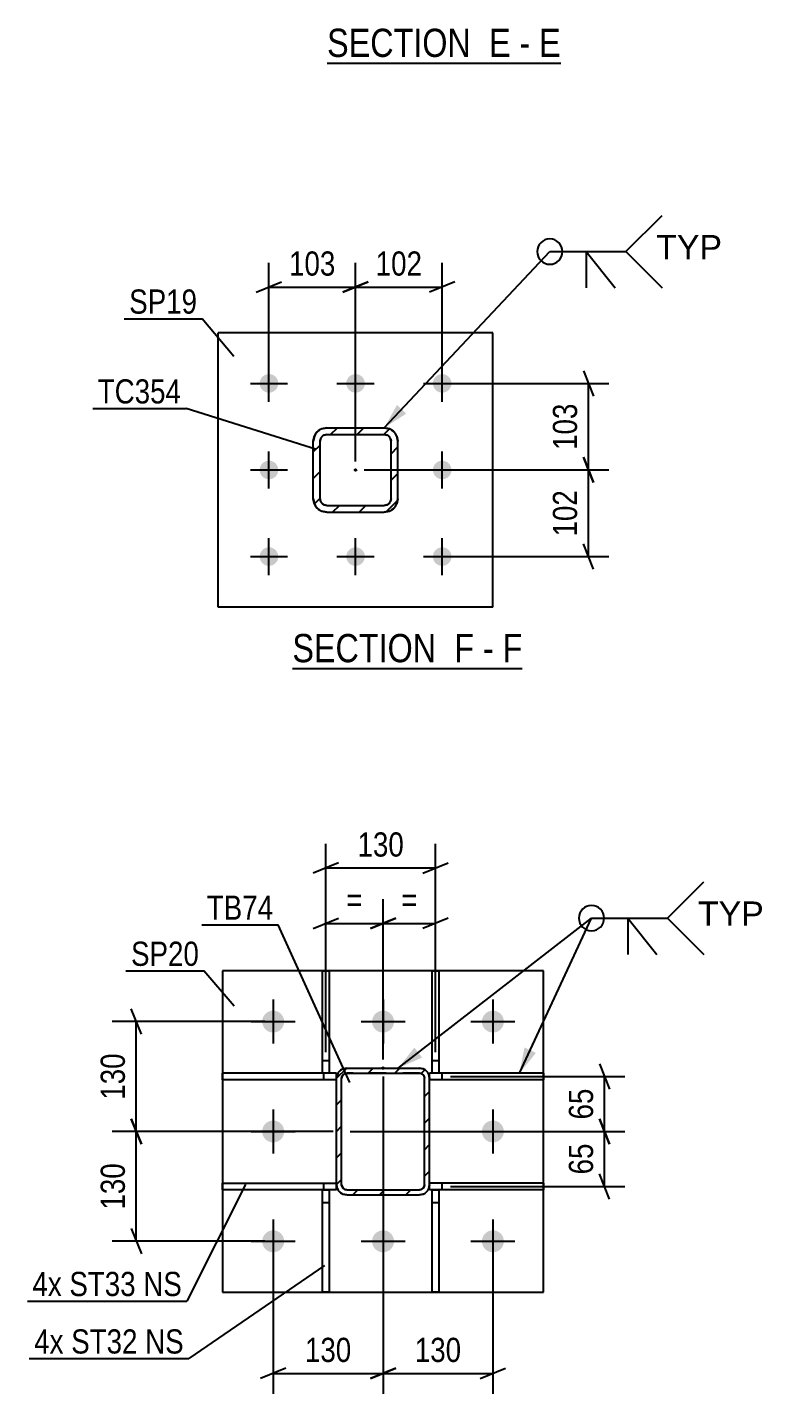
# Model space of a CAD drawing. Header units: millimetres. Extents: x -857 to 332, y -866 to -25.
# Drawn here: x -26.4 to 60.7, y -383.4 to -221.7 of the extents above; entities that cross this region are included whole.
import ezdxf

# ---------------------------------------------------------------- set-up
doc = ezdxf.new("R2010")
doc.units = ezdxf.units.MM
doc.linetypes.add('DXK_LINE_DOT2', pattern=[3.9198, 1.9599, -1.9599])
doc.linetypes.add('DXK_LINE_DOT3', pattern=[5.9187, 2.979, -0.9799, 0.9799, -0.9799])
doc.styles.add('Arial', font='ARIAL.TTF', dxfattribs={"height": 0.2})
doc.styles.add('Arial Narrow', font='ARIALN.TTF', dxfattribs={"height": 0.2})

# ---------------------------------------------------------------- blocks, each defined once
blk = doc.blocks.new('Unknown-570386455-16 - 6014')
at = {"color": 6, "linetype": 'Continuous'}
blk.add_line((9.03, -225.97), (36.67, -225.97), dxfattribs=at)
at = {"color": 0, "linetype": 'Continuous'}
for points in [[(27.14, -225.22), (27.14, -221.72), (9.03, -221.72), (9.03, -225.22)], [(30.74, -225.22), (30.74, -221.72), (28.19, -221.72), (28.19, -225.22)], [(33.07, -225.22), (33.07, -221.72), (31.79, -221.72), (31.79, -225.22)], [(36.67, -225.22), (36.67, -221.72), (34.12, -221.72), (34.12, -225.22)]]:
    blk.add_wipeout(points, dxfattribs=at)
at = {"color": 7, "linetype": 'Continuous', "style": 'Arial Narrow'}
for s, p in [('SECTION ', (9.03, -225.22)), ('E', (28.19, -225.22)), ('E', (34.12, -225.22)), ('-', (31.79, -225.22))]:
    blk.add_text(s, height=3.34, dxfattribs=at).set_placement(p)
blk = doc.blocks.new('Unknown-570386455-17 - 5574')
at = {"color": 6, "linetype": 'Continuous'}
blk.add_line((4.92, -297.6), (32.13, -297.6), dxfattribs=at)
at = {"color": 0, "linetype": 'Continuous'}
for points in [[(23.02, -296.85), (23.02, -293.35), (4.92, -293.35), (4.92, -296.85)], [(26.41, -296.85), (26.41, -293.35), (24.07, -293.35), (24.07, -296.85)], [(28.74, -296.85), (28.74, -293.35), (27.46, -293.35), (27.46, -296.85)], [(32.13, -296.85), (32.13, -293.35), (29.79, -293.35), (29.79, -296.85)]]:
    blk.add_wipeout(points, dxfattribs=at)
at = {"color": 7, "linetype": 'Continuous', "style": 'Arial Narrow'}
for s, p in [('SECTION ', (4.92, -296.85)), ('F', (24.07, -296.85)), ('F', (29.79, -296.85)), ('-', (27.46, -296.85))]:
    blk.add_text(s, height=3.34, dxfattribs=at).set_placement(p)
blk = doc.blocks.new('Part-570386455-5131 - 4990')
at = {"color": 2, "linetype": 'Continuous'}
for p, q in [((34.65, -358.48), (21.15, -358.48)), ((21.15, -359.28), (21.15, -358.68)), ((34.65, -358.48), (34.65, -359.28)), ((34.65, -359.28), (21.15, -359.28))]:
    blk.add_line(p, q, dxfattribs=at)
at = {"color": 7, "linetype": 'DXK_LINE_DOT2'}
for p, q in [((21.15, -358.68), (21.15, -358.48)), ((22.65, -359.28), (22.65, -358.48))]:
    blk.add_line(p, q, dxfattribs=at)
blk = doc.blocks.new('Part-570386455-5136 - 4990')
at = {"color": 2, "linetype": 'Continuous'}
for p, q in [((21.47, -345.48), (21.15, -345.48)), ((21.15, -346.08), (21.15, -345.48)), ((34.65, -345.48), (22.27, -345.48)), ((34.65, -345.48), (34.65, -346.28)), ((34.65, -346.28), (21.15, -346.28))]:
    blk.add_line(p, q, dxfattribs=at)
at = {"color": 7, "linetype": 'DXK_LINE_DOT2'}
for p, q in [((22.27, -345.48), (21.47, -345.48)), ((22.65, -346.28), (22.65, -345.48)), ((21.15, -346.28), (21.15, -346.08))]:
    blk.add_line(p, q, dxfattribs=at)
blk = doc.blocks.new('Part-570386455-5173 - 4990')
at = {"linetype": 'Continuous'}
h = blk.add_hatch(dxfattribs=at)
h.set_pattern_fill('', scale=0.7, style=0, pattern_type=0)
h.set_pattern_definition([(45, (10.1516, -346.0817), (-1.57154, 1.57154), [])])
h.paths.add_polyline_path([(10.24, -345.62), (10.15, -346.08), (10.15, -358.68), (10.24, -359.14), (10.5, -359.53), (10.89, -359.79), (11.35, -359.88), (19.95, -359.88), (20.41, -359.79), (20.8, -359.53), (21.06, -359.14), (21.15, -358.68), (21.15, -346.08), (21.06, -345.62), (20.8, -345.23), (20.41, -344.97), (19.95, -344.88), (11.35, -344.88), (10.89, -344.97), (10.5, -345.23)])
h.paths.add_polyline_path([(11.12, -345.53), (11.35, -345.48), (19.95, -345.48), (20.18, -345.53), (20.38, -345.66), (20.51, -345.85), (20.55, -346.08), (20.55, -358.68), (20.51, -358.91), (20.38, -359.11), (20.18, -359.24), (19.95, -359.28), (11.35, -359.28), (11.12, -359.24), (10.93, -359.11), (10.8, -358.91), (10.75, -358.68), (10.75, -346.08), (10.8, -345.85), (10.93, -345.66)])
blk.add_hatch(color=30, dxfattribs=at).paths.add_polyline_path([(15.65, -344.98, -1), (15.65, -344.78, -1)])
at = {"color": 7, "linetype": 'DXK_LINE_DOT2'}
for p, q in [((10.15, -346.08), (10.24, -345.62)), ((10.8, -345.85), (10.75, -346.08)), ((10.93, -345.66), (10.8, -345.85)), ((10.89, -344.97), (11.35, -344.88)), ((11.12, -345.53), (10.93, -345.66)), ((11.35, -345.48), (11.12, -345.53)), ((11.35, -344.88), (19.95, -344.88)), ((19.95, -345.48), (11.35, -345.48)), ((19.95, -344.88), (20.41, -344.97)), ((20.18, -345.53), (19.95, -345.48)), ((20.38, -345.66), (20.18, -345.53)), ((20.51, -345.85), (20.38, -345.66)), ((20.55, -346.08), (20.51, -345.85)), ((21.06, -345.62), (21.15, -346.08)), ((10.15, -358.68), (10.15, -346.08)), ((10.75, -358.68), (10.75, -346.08)), ((20.55, -358.68), (20.55, -346.08)), ((21.15, -358.68), (21.15, -346.08)), ((10.24, -359.14), (10.15, -358.68)), ((10.75, -358.68), (10.8, -358.91)), ((10.8, -358.91), (10.93, -359.11)), ((20.38, -359.11), (20.51, -358.91)), ((20.51, -358.91), (20.55, -358.68)), ((21.15, -358.68), (21.06, -359.14)), ((11.35, -359.88), (10.89, -359.79)), ((10.93, -359.11), (11.12, -359.24)), ((11.12, -359.24), (11.35, -359.28)), ((11.35, -359.28), (19.95, -359.28)), ((11.35, -359.88), (19.95, -359.88)), ((19.95, -359.28), (20.18, -359.24)), ((20.41, -359.79), (19.95, -359.88)), ((20.18, -359.24), (20.38, -359.11))]:
    blk.add_line(p, q, dxfattribs=at)
at = {"color": 2, "linetype": 'Continuous'}
for p, q in [((10.24, -345.62), (10.15, -346.08)), ((10.75, -346.08), (10.8, -345.85)), ((10.8, -345.85), (10.93, -345.66)), ((11.35, -344.88), (10.89, -344.97)), ((10.93, -345.66), (11.12, -345.53)), ((11.12, -345.53), (11.35, -345.48)), ((11.35, -344.88), (19.95, -344.88)), ((11.35, -345.48), (19.95, -345.48)), ((20.41, -344.97), (19.95, -344.88)), ((19.95, -345.48), (20.18, -345.53)), ((20.18, -345.53), (20.38, -345.66)), ((20.38, -345.66), (20.51, -345.85)), ((20.51, -345.85), (20.55, -346.08)), ((21.15, -346.08), (21.06, -345.62)), ((10.15, -358.68), (10.15, -346.08)), ((10.75, -358.68), (10.75, -346.08)), ((20.55, -358.68), (20.55, -346.08)), ((21.15, -358.68), (21.15, -346.08)), ((10.15, -358.68), (10.24, -359.14)), ((10.8, -358.91), (10.75, -358.68)), ((10.93, -359.11), (10.8, -358.91)), ((20.51, -358.91), (20.38, -359.11)), ((20.55, -358.68), (20.51, -358.91)), ((21.06, -359.14), (21.15, -358.68)), ((10.89, -359.79), (11.35, -359.88)), ((11.12, -359.24), (10.93, -359.11)), ((11.35, -359.28), (11.12, -359.24)), ((11.35, -359.28), (19.95, -359.28)), ((11.35, -359.88), (19.95, -359.88)), ((20.18, -359.24), (19.95, -359.28)), ((19.95, -359.88), (20.41, -359.79)), ((20.38, -359.11), (20.18, -359.24))]:
    blk.add_line(p, q, dxfattribs=at)
at = {"color": 30, "linetype": 'DXK_LINE_DOT3'}
blk.add_line((15.65, -344.88), (15.65, -344.88), dxfattribs=at)
at = {"color": 30, "linetype": 'Continuous'}
blk.add_circle((15.65, -344.88), 0.1, dxfattribs=at)
at = {"color": 7, "linetype": 'DXK_LINE_DOT2'}
for centre, start, end in [((11.35, -346.08), 112.5, 157.5), ((19.95, -346.08), 22.5, 67.5), ((11.35, -358.68), 202.5, 247.5), ((19.95, -358.68), 292.5, 337.5)]:
    blk.add_arc(centre, 1.2, start, end, dxfattribs=at)
at = {"color": 2, "linetype": 'Continuous'}
for centre, start, end in [((11.35, -346.08), 112.5, 157.5), ((19.95, -346.08), 22.5, 67.5), ((11.35, -358.68), 202.5, 247.5), ((19.95, -358.68), 292.5, 337.5)]:
    blk.add_arc(centre, 1.2, start, end, dxfattribs=at)
blk = doc.blocks.new('Part-570386455-5141 - 4990')
at = {"color": 2, "linetype": 'Continuous'}
for p, q in [((-3.35, -359.28), (-3.35, -358.48)), ((-3.35, -358.48), (10.15, -358.48)), ((10.15, -359.28), (10.15, -358.68)), ((10.15, -359.28), (-3.35, -359.28))]:
    blk.add_line(p, q, dxfattribs=at)
at = {"color": 7, "linetype": 'DXK_LINE_DOT2'}
for p, q in [((8.65, -359.28), (8.65, -358.48)), ((10.15, -358.48), (10.15, -358.68))]:
    blk.add_line(p, q, dxfattribs=at)
blk = doc.blocks.new('Part-570386455-5146 - 4990')
at = {"color": 2, "linetype": 'Continuous'}
for p, q in [((-3.35, -346.28), (-3.35, -345.48)), ((8.47, -345.48), (-3.35, -345.48)), ((10.15, -345.48), (9.27, -345.48)), ((10.15, -346.08), (10.15, -345.48)), ((10.15, -346.28), (-3.35, -346.28))]:
    blk.add_line(p, q, dxfattribs=at)
at = {"color": 7, "linetype": 'DXK_LINE_DOT2'}
for p, q in [((9.27, -345.48), (8.47, -345.48)), ((8.65, -346.28), (8.65, -345.48)), ((10.15, -346.28), (10.15, -346.08))]:
    blk.add_line(p, q, dxfattribs=at)
blk = doc.blocks.new('Part-570386455-5151 - 4990')
at = {"color": 2, "linetype": 'Continuous'}
for p, q in [((34.65, -333.38), (-3.35, -333.38)), ((-3.35, -333.38), (-3.35, -371.38)), ((34.65, -371.38), (34.65, -333.38)), ((-3.35, -371.38), (34.65, -371.38))]:
    blk.add_line(p, q, dxfattribs=at)
blk = doc.blocks.new('Part-570386455-5189 - 4990')
at = {"color": 2, "linetype": 'Continuous'}
for p, q in [((8.47, -371.38), (8.47, -359.29)), ((8.47, -359.29), (9.27, -359.29)), ((9.27, -359.29), (9.27, -371.38)), ((9.27, -371.38), (8.47, -371.38))]:
    blk.add_line(p, q, dxfattribs=at)
at = {"color": 7, "linetype": 'DXK_LINE_DOT2'}
blk.add_line((8.47, -360.79), (9.27, -360.79), dxfattribs=at)
blk = doc.blocks.new('Part-570386455-5194 - 4990')
at = {"color": 2, "linetype": 'Continuous'}
for p, q in [((21.47, -371.38), (21.47, -359.29)), ((21.47, -359.29), (22.27, -359.29)), ((22.27, -359.29), (22.27, -371.38)), ((22.27, -371.38), (21.47, -371.38))]:
    blk.add_line(p, q, dxfattribs=at)
at = {"color": 7, "linetype": 'DXK_LINE_DOT2'}
blk.add_line((21.47, -360.79), (22.27, -360.79), dxfattribs=at)
blk = doc.blocks.new('Part-570386455-5199 - 4990')
at = {"color": 2, "linetype": 'Continuous'}
for p, q in [((8.47, -345.49), (8.47, -333.38)), ((8.47, -333.38), (9.27, -333.38)), ((9.27, -333.38), (9.27, -345.49)), ((9.27, -345.49), (8.47, -345.49))]:
    blk.add_line(p, q, dxfattribs=at)
at = {"color": 7, "linetype": 'DXK_LINE_DOT2'}
blk.add_line((8.47, -343.99), (9.27, -343.99), dxfattribs=at)
blk = doc.blocks.new('Part-570386455-5204 - 4990')
at = {"color": 2, "linetype": 'Continuous'}
for p, q in [((21.47, -345.49), (21.47, -333.38)), ((21.47, -333.38), (22.27, -333.38)), ((22.27, -333.38), (22.27, -345.49)), ((22.27, -345.49), (21.47, -345.49))]:
    blk.add_line(p, q, dxfattribs=at)
at = {"color": 7, "linetype": 'DXK_LINE_DOT2'}
blk.add_line((21.47, -343.99), (22.27, -343.99), dxfattribs=at)
blk = doc.blocks.new('Bolt-570386455-5391 - 4990')
at = {"linetype": 'Continuous'}
for points in [[(3.95, -339.38, -1), (1.35, -339.38, -1)], [(16.95, -339.38, -1), (14.35, -339.38, -1)], [(29.95, -339.38, -1), (27.35, -339.38, -1)], [(3.95, -352.38, -1), (1.35, -352.38, -1)], [(29.95, -352.38, -1), (27.35, -352.38, -1)], [(3.95, -365.38, -1), (1.35, -365.38, -1)], [(16.95, -365.38, -1), (14.35, -365.38, -1)], [(29.95, -365.38, -1), (27.35, -365.38, -1)]]:
    blk.add_hatch(color=1, dxfattribs=at).paths.add_polyline_path(points)
at = {"color": 1, "linetype": 'Continuous'}
for p, q in [((2.65, -336.78), (2.65, -341.98)), ((15.65, -336.78), (15.65, -341.98)), ((28.65, -336.78), (28.65, -341.98)), ((0.05, -339.38), (5.25, -339.38)), ((13.05, -339.38), (18.25, -339.38)), ((26.05, -339.38), (31.25, -339.38)), ((2.65, -349.78), (2.65, -354.98)), ((28.65, -349.78), (28.65, -354.98)), ((0.05, -352.38), (5.25, -352.38)), ((26.05, -352.38), (31.25, -352.38)), ((2.65, -362.78), (2.65, -367.98)), ((15.65, -362.78), (15.65, -367.98)), ((28.65, -362.78), (28.65, -367.98)), ((0.05, -365.38), (5.25, -365.38)), ((13.05, -365.38), (18.25, -365.38)), ((26.05, -365.38), (31.25, -365.38))]:
    blk.add_line(p, q, dxfattribs=at)
blk = doc.blocks.new('Part-570386455-5592 - 5574')
at = {"color": 2, "linetype": 'Continuous'}
for p, q in [((-3.85, -290.35), (-3.85, -257.85)), ((28.65, -257.85), (-3.85, -257.85)), ((28.65, -290.35), (28.65, -257.85)), ((28.65, -257.85), (28.65, -257.85)), ((28.65, -290.35), (-3.85, -290.35)), ((28.65, -290.35), (28.65, -290.35))]:
    blk.add_line(p, q, dxfattribs=at)
at = {"color": 7, "linetype": 'DXK_LINE_DOT2'}
for p, q in [((-3.85, -290.35), (-3.85, -257.85)), ((28.65, -290.35), (28.65, -257.85)), ((28.65, -257.85), (28.65, -257.85)), ((28.65, -290.35), (28.65, -290.35))]:
    blk.add_line(p, q, dxfattribs=at)
blk = doc.blocks.new('Bolt-570386455-5684 - 5574')
at = {"linetype": 'Continuous'}
for points in [[(1.05, -263.85, -1), (3.25, -263.85, -1)], [(11.3, -263.85, -1), (13.5, -263.85, -1)], [(21.55, -263.85, -1), (23.75, -263.85, -1)], [(1.05, -274.1, -1), (3.25, -274.1, -1)], [(21.55, -274.1, -1), (23.75, -274.1, -1)], [(1.05, -284.35, -1), (3.25, -284.35, -1)], [(11.3, -284.35, -1), (13.5, -284.35, -1)], [(21.55, -284.35, -1), (23.75, -284.35, -1)]]:
    blk.add_hatch(color=1, dxfattribs=at).paths.add_polyline_path(points)
at = {"color": 1, "linetype": 'Continuous'}
for p, q in [((2.15, -266.05), (2.15, -261.65)), ((12.4, -266.05), (12.4, -261.65)), ((22.65, -266.05), (22.65, -261.65)), ((-0.05, -263.85), (4.35, -263.85)), ((10.2, -263.85), (14.6, -263.85)), ((20.45, -263.85), (24.85, -263.85)), ((2.15, -276.3), (2.15, -271.9)), ((22.65, -276.3), (22.65, -271.9)), ((-0.05, -274.1), (4.35, -274.1)), ((20.45, -274.1), (24.85, -274.1)), ((2.15, -286.55), (2.15, -282.15)), ((12.4, -286.55), (12.4, -282.15)), ((22.65, -286.55), (22.65, -282.15)), ((-0.05, -284.35), (4.35, -284.35)), ((10.2, -284.35), (14.6, -284.35)), ((20.45, -284.35), (24.85, -284.35))]:
    blk.add_line(p, q, dxfattribs=at)
blk = doc.blocks.new('Part-570386455-5752 - 5574')
at = {"linetype": 'Continuous'}
h = blk.add_hatch(dxfattribs=at)
h.set_pattern_fill('', scale=0.7, style=0, pattern_type=0)
h.set_pattern_definition([(45, (7.518, -278.1165), (-1.57154, 1.57154), [])])
h.paths.add_polyline_path([(7.4, -277.5), (7.52, -278.12), (7.86, -278.64), (8.38, -278.98), (9, -279.1), (15.8, -279.1), (16.41, -278.98), (16.93, -278.64), (17.27, -278.12), (17.4, -277.5), (17.4, -270.7), (17.27, -270.09), (16.93, -269.57), (16.41, -269.23), (15.8, -269.1), (9, -269.1), (8.38, -269.23), (7.86, -269.57), (7.52, -270.09), (7.4, -270.7)])
h.paths.add_polyline_path([(8.2, -270.7), (8.26, -270.4), (8.43, -270.14), (8.69, -269.97), (9, -269.9), (15.8, -269.9), (16.1, -269.97), (16.36, -270.14), (16.54, -270.4), (16.6, -270.7), (16.6, -277.5), (16.54, -277.81), (16.36, -278.07), (16.1, -278.24), (15.8, -278.3), (9, -278.3), (8.69, -278.24), (8.43, -278.07), (8.26, -277.81), (8.2, -277.5)])
blk.add_hatch(color=30, dxfattribs=at).paths.add_polyline_path([(12.4, -274.2, -1), (12.4, -274, -1)])
at = {"color": 7, "linetype": 'DXK_LINE_DOT2'}
for p, q in [((8.38, -269.23), (9, -269.1)), ((9, -269.9), (8.69, -269.97)), ((9, -269.1), (15.8, -269.1)), ((9, -269.9), (15.8, -269.9)), ((15.8, -269.1), (16.41, -269.23)), ((16.1, -269.97), (15.8, -269.9)), ((7.4, -270.7), (7.52, -270.09)), ((7.4, -277.5), (7.4, -270.7)), ((8.26, -270.4), (8.2, -270.7)), ((8.2, -277.5), (8.2, -270.7)), ((16.6, -270.7), (16.54, -270.4)), ((16.6, -277.5), (16.6, -270.7)), ((17.27, -270.09), (17.4, -270.7)), ((17.4, -277.5), (17.4, -270.7)), ((7.52, -278.12), (7.4, -277.5)), ((8.2, -277.5), (8.26, -277.81)), ((16.54, -277.81), (16.6, -277.5)), ((17.4, -277.5), (17.27, -278.12)), ((9, -279.1), (8.38, -278.98)), ((8.69, -278.24), (9, -278.3)), ((9, -278.3), (15.8, -278.3)), ((9, -279.1), (15.8, -279.1)), ((15.8, -278.3), (16.1, -278.24)), ((16.41, -278.98), (15.8, -279.1))]:
    blk.add_line(p, q, dxfattribs=at)
at = {"color": 2, "linetype": 'Continuous'}
for p, q in [((9, -269.1), (8.38, -269.23)), ((8.69, -269.97), (9, -269.9)), ((9, -269.1), (15.8, -269.1)), ((9, -269.9), (15.8, -269.9)), ((16.41, -269.23), (15.8, -269.1)), ((15.8, -269.9), (16.1, -269.97)), ((7.52, -270.09), (7.4, -270.7)), ((7.4, -277.5), (7.4, -270.7)), ((8.2, -270.7), (8.26, -270.4)), ((8.2, -277.5), (8.2, -270.7)), ((16.54, -270.4), (16.6, -270.7)), ((16.6, -277.5), (16.6, -270.7)), ((17.4, -270.7), (17.27, -270.09)), ((17.4, -277.5), (17.4, -270.7)), ((7.4, -277.5), (7.52, -278.12)), ((8.26, -277.81), (8.2, -277.5)), ((16.6, -277.5), (16.54, -277.81)), ((17.27, -278.12), (17.4, -277.5)), ((8.38, -278.98), (9, -279.1)), ((9, -278.3), (8.69, -278.24)), ((9, -278.3), (15.8, -278.3)), ((9, -279.1), (15.8, -279.1)), ((16.1, -278.24), (15.8, -278.3)), ((15.8, -279.1), (16.41, -278.98))]:
    blk.add_line(p, q, dxfattribs=at)
at = {"color": 7, "linetype": 'DXK_LINE_DOT3'}
blk.add_line((12.4, -274.1), (12.4, -274.1), dxfattribs=at)
at = {"color": 30, "linetype": 'DXK_LINE_DOT3'}
blk.add_line((12.4, -274.1), (12.4, -274.1), dxfattribs=at)
at = {"color": 30, "linetype": 'Continuous'}
blk.add_circle((12.4, -274.1), 0.1, dxfattribs=at)
at = {"color": 7, "linetype": 'DXK_LINE_DOT2'}
for centre, radius, start, end in [((9, -270.7), 1.6, 112.5, 157.5), ((9, -270.7), 0.8, 112.5, 157.5), ((15.8, -270.7), 0.8, 22.5, 67.5), ((15.8, -270.7), 1.6, 22.5, 67.5), ((9, -277.5), 0.8, 202.5, 247.5), ((15.8, -277.5), 0.8, 292.5, 337.5), ((9, -277.5), 1.6, 202.5, 247.5), ((15.8, -277.5), 1.6, 292.5, 337.5)]:
    blk.add_arc(centre, radius, start, end, dxfattribs=at)
at = {"color": 2, "linetype": 'Continuous'}
for centre, radius, start, end in [((9, -270.7), 1.6, 112.5, 157.5), ((9, -270.7), 0.8, 112.5, 157.5), ((15.8, -270.7), 0.8, 22.5, 67.5), ((15.8, -270.7), 1.6, 22.5, 67.5), ((9, -277.5), 0.8, 202.5, 247.5), ((15.8, -277.5), 0.8, 292.5, 337.5), ((9, -277.5), 1.6, 202.5, 247.5), ((15.8, -277.5), 1.6, 292.5, 337.5)]:
    blk.add_arc(centre, radius, start, end, dxfattribs=at)
blk = doc.blocks.new('StraightDimension-570386455-50414 - 4990')
at = {"color": 7, "linetype": 'Continuous'}
for p, q in [((41.25, -344.38), (42.45, -347.38)), ((23.65, -345.88), (44.25, -345.88)), ((41.85, -352.38), (41.85, -345.88)), ((11.75, -352.38), (44.25, -352.38)), ((42.45, -353.88), (41.25, -350.88))]:
    blk.add_line(p, q, dxfattribs=at)
at = {"color": 0}
blk.add_wipeout([(41.1, -346.7), (36.9, -346.7), (36.9, -351.56), (41.1, -351.56)], dxfattribs=at)
at = {"color": 3, "style": 'Arial Narrow'}
blk.add_text('65', height=2.863, rotation=90.0002, dxfattribs=at).set_placement((40.5, -350.96))
blk = doc.blocks.new('StraightDimension-570386455-50453 - 4990')
at = {"color": 7, "linetype": 'Continuous'}
for p, q in [((9.75, -352.38), (-16.4, -352.38)), ((-12.95, -353.88), (-14.15, -350.88)), ((-13.55, -365.38), (-13.55, -352.38)), ((1.65, -365.38), (-16.4, -365.38)), ((-14.15, -363.88), (-12.95, -366.88))]:
    blk.add_line(p, q, dxfattribs=at)
at = {"color": 0}
blk.add_wipeout([(-14.3, -355.54), (-18.5, -355.54), (-18.5, -362.22), (-14.3, -362.22)], dxfattribs=at)
at = {"color": 3, "style": 'Arial Narrow'}
blk.add_text('130', height=2.863, rotation=90.0002, dxfattribs=at).set_placement((-14.9, -361.62))
blk = doc.blocks.new('StraightDimension-570386455-50409 - 4990')
at = {"color": 7, "linetype": 'Continuous'}
for p, q in [((8.87, -342.99), (8.87, -318.35)), ((21.87, -342.99), (21.87, -318.35)), ((10.37, -320.6), (7.37, -321.8)), ((8.87, -321.2), (21.87, -321.2)), ((20.37, -321.8), (23.37, -320.6))]:
    blk.add_line(p, q, dxfattribs=at)
at = {"color": 0}
blk.add_wipeout([(18.71, -320.45), (18.71, -316.25), (12.03, -316.25), (12.03, -320.45)], dxfattribs=at)
at = {"color": 3, "style": 'Arial Narrow'}
blk.add_text('130', height=2.863, dxfattribs=at).set_placement((12.63, -319.85))
blk = doc.blocks.new('StraightDimension-570386455-50375 - 4990')
at = {"color": 7, "linetype": 'Continuous'}
for p, q in [((15.65, -345.88), (15.65, -383.41)), ((28.65, -366.38), (28.65, -383.41)), ((17.15, -380.41), (14.15, -381.61)), ((15.65, -381.01), (28.65, -381.01)), ((27.15, -381.61), (30.15, -380.41))]:
    blk.add_line(p, q, dxfattribs=at)
at = {"color": 0}
blk.add_wipeout([(25.49, -380.26), (25.49, -376.06), (18.81, -376.06), (18.81, -380.26)], dxfattribs=at)
at = {"color": 3, "style": 'Arial Narrow'}
blk.add_text('130', height=2.863, dxfattribs=at).set_placement((19.41, -379.66))
blk = doc.blocks.new('StraightDimension-570386455-50376 - 4990')
at = {"color": 7, "linetype": 'Continuous'}
for p, q in [((15.65, -345.88), (15.65, -383.41)), ((2.65, -366.38), (2.65, -383.41)), ((4.15, -380.41), (1.15, -381.61)), ((2.65, -381.01), (15.65, -381.01)), ((14.15, -381.61), (17.15, -380.41))]:
    blk.add_line(p, q, dxfattribs=at)
at = {"color": 0}
blk.add_wipeout([(12.49, -380.26), (12.49, -376.06), (5.81, -376.06), (5.81, -380.26)], dxfattribs=at)
at = {"color": 3, "style": 'Arial Narrow'}
blk.add_text('130', height=2.863, dxfattribs=at).set_placement((6.41, -379.66))
blk = doc.blocks.new('StraightDimension-570386455-50396 - 4990')
at = {"color": 7, "linetype": 'Continuous'}
for p, q in [((15.65, -343.88), (15.65, -324.9)), ((21.87, -342.99), (21.87, -324.9)), ((14.15, -328.35), (17.15, -327.15)), ((15.65, -327.75), (21.87, -327.75)), ((23.37, -327.15), (20.37, -328.35))]:
    blk.add_line(p, q, dxfattribs=at)
at = {"color": 0}
blk.add_wipeout([(20.32, -327), (20.32, -322.8), (17.2, -322.8), (17.2, -327)], dxfattribs=at)
at = {"color": 3, "style": 'Arial Narrow'}
blk.add_text('=', height=2.86, dxfattribs=at).set_placement((17.8, -326.4))
blk = doc.blocks.new('StraightDimension-570386455-50397 - 4990')
at = {"color": 7, "linetype": 'Continuous'}
for p, q in [((8.87, -342.99), (8.87, -324.9)), ((15.65, -343.88), (15.65, -324.9)), ((7.37, -328.35), (10.37, -327.15)), ((8.87, -327.75), (15.65, -327.75)), ((17.15, -327.15), (14.15, -328.35))]:
    blk.add_line(p, q, dxfattribs=at)
at = {"color": 0}
blk.add_wipeout([(13.82, -327), (13.82, -322.8), (10.7, -322.8), (10.7, -327)], dxfattribs=at)
at = {"color": 3, "style": 'Arial Narrow'}
blk.add_text('=', height=2.86, dxfattribs=at).set_placement((11.3, -326.4))
blk = doc.blocks.new('StraightDimension-570386455-50415 - 4990')
at = {"color": 7, "linetype": 'Continuous'}
for p, q in [((11.75, -352.38), (44.25, -352.38)), ((41.25, -350.88), (42.45, -353.88)), ((41.85, -358.88), (41.85, -352.38)), ((23.65, -358.88), (44.25, -358.88)), ((42.45, -360.38), (41.25, -357.38))]:
    blk.add_line(p, q, dxfattribs=at)
at = {"color": 0}
blk.add_wipeout([(41.1, -353.2), (36.9, -353.2), (36.9, -358.06), (41.1, -358.06)], dxfattribs=at)
at = {"color": 3, "style": 'Arial Narrow'}
blk.add_text('65', height=2.863, rotation=90.0002, dxfattribs=at).set_placement((40.5, -357.46))
blk = doc.blocks.new('StraightDimension-570386455-50452 - 4990')
at = {"color": 7, "linetype": 'Continuous'}
for p, q in [((-12.95, -340.88), (-14.15, -337.88)), ((1.65, -339.38), (-16.4, -339.38)), ((-13.55, -352.38), (-13.55, -339.38)), ((9.75, -352.38), (-16.4, -352.38)), ((-14.15, -350.88), (-12.95, -353.88))]:
    blk.add_line(p, q, dxfattribs=at)
at = {"color": 0}
blk.add_wipeout([(-14.3, -342.54), (-18.5, -342.54), (-18.5, -349.22), (-14.3, -349.22)], dxfattribs=at)
at = {"color": 3, "style": 'Arial Narrow'}
blk.add_text('130', height=2.863, rotation=90.0002, dxfattribs=at).set_placement((-14.9, -348.62))
blk = doc.blocks.new('StraightDimension-570386455-50088 - 5574')
at = {"color": 7, "linetype": 'Continuous'}
for p, q in [((39.36, -262.35), (40.56, -265.35)), ((23.65, -263.85), (42.36, -263.85)), ((39.96, -274.1), (39.96, -263.85)), ((40.56, -275.6), (39.36, -272.6)), ((13.4, -274.1), (42.36, -274.1))]:
    blk.add_line(p, q, dxfattribs=at)
at = {"color": 0}
blk.add_wipeout([(39.21, -265.64), (35.01, -265.64), (35.01, -272.32), (39.21, -272.32)], dxfattribs=at)
at = {"color": 3, "style": 'Arial Narrow'}
blk.add_text('103', height=2.863, rotation=90.0002, dxfattribs=at).set_placement((38.61, -271.72))
blk = doc.blocks.new('StraightDimension-570386455-50017 - 5574')
at = {"color": 7, "linetype": 'Continuous'}
for p, q in [((12.4, -273.1), (12.4, -249.6)), ((22.65, -262.85), (22.65, -249.6)), ((10.9, -253.05), (13.9, -251.85)), ((24.15, -251.85), (21.15, -253.05)), ((12.4, -252.45), (22.65, -252.45))]:
    blk.add_line(p, q, dxfattribs=at)
at = {"color": 0}
blk.add_wipeout([(20.86, -251.7), (20.86, -247.5), (14.18, -247.5), (14.18, -251.7)], dxfattribs=at)
at = {"color": 3, "style": 'Arial Narrow'}
blk.add_text('102', height=2.863, dxfattribs=at).set_placement((14.78, -251.1))
blk = doc.blocks.new('StraightDimension-570386455-50018 - 5574')
at = {"color": 7, "linetype": 'Continuous'}
for p, q in [((2.15, -262.85), (2.15, -249.6)), ((12.4, -273.1), (12.4, -249.6)), ((0.65, -253.05), (3.65, -251.85)), ((13.9, -251.85), (10.9, -253.05)), ((2.15, -252.45), (12.4, -252.45))]:
    blk.add_line(p, q, dxfattribs=at)
at = {"color": 0}
blk.add_wipeout([(10.61, -251.7), (10.61, -247.5), (3.93, -247.5), (3.93, -251.7)], dxfattribs=at)
at = {"color": 3, "style": 'Arial Narrow'}
blk.add_text('103', height=2.863, dxfattribs=at).set_placement((4.53, -251.1))
blk = doc.blocks.new('StraightDimension-570386455-50089 - 5574')
at = {"color": 7, "linetype": 'Continuous'}
for p, q in [((39.36, -272.6), (40.56, -275.6)), ((13.4, -274.1), (42.36, -274.1)), ((39.96, -284.35), (39.96, -274.1)), ((40.56, -285.85), (39.36, -282.85)), ((23.65, -284.35), (42.36, -284.35))]:
    blk.add_line(p, q, dxfattribs=at)
at = {"color": 0}
blk.add_wipeout([(39.21, -275.89), (35.01, -275.89), (35.01, -282.57), (39.21, -282.57)], dxfattribs=at)
at = {"color": 3, "style": 'Arial Narrow'}
blk.add_text('102', height=2.863, rotation=90.0002, dxfattribs=at).set_placement((38.61, -281.97))
blk = doc.blocks.new('Mark-570386455-5147 - 4990')
at = {"color": 0}
blk.add_wipeout([(-6.14, -332.78), (-6.14, -329.78), (-14.17, -329.78), (-14.17, -332.78)], dxfattribs=at)
blk.add_wipeout([(-6.14, -332.78), (-6.14, -329.78), (-14.17, -329.78), (-14.17, -332.78)], dxfattribs=at)
at = {"color": 30, "linetype": 'Continuous'}
for p in [(-14.77, -333.38), (-1.98, -337.57)]:
    blk.add_line(p, (-5.54, -333.38), dxfattribs=at)
at = {"color": 3, "style": 'Arial Narrow'}
blk.add_text('SP20', height=2.863, dxfattribs=at).set_placement((-14.17, -332.78))
blk = doc.blocks.new('Mark-570386455-5169 - 4990')
at = {"color": 0}
blk.add_wipeout([(2.64, -327.33), (2.64, -324.33), (-5.21, -324.33), (-5.21, -327.33)], dxfattribs=at)
blk.add_wipeout([(2.64, -327.33), (2.64, -324.33), (-5.21, -324.33), (-5.21, -327.33)], dxfattribs=at)
at = {"color": 30, "linetype": 'Continuous'}
for p in [(-5.81, -327.93), (11.71, -346.57)]:
    blk.add_line(p, (3.24, -327.93), dxfattribs=at)
at = {"color": 3, "style": 'Arial Narrow'}
blk.add_text('TB74', height=2.863, dxfattribs=at).set_placement((-5.21, -327.33))
blk = doc.blocks.new('WeldMark-570386455-5477 - 4990')
at = {"linetype": 'Continuous'}
for points in [[(20.28, -343.63), (17.45, -344.88), (19.36, -342.45)], [(33.74, -343.08), (31.8, -345.48), (32.38, -342.44)]]:
    blk.add_hatch(color=30, dxfattribs=at).paths.add_polyline_path(points)
at = {"color": 30, "linetype": 'Continuous'}
for p, q in [((17.45, -344.88), (40.32, -327.13)), ((31.8, -345.48), (40.32, -327.13)), ((40.32, -327.13), (49.32, -327.13))]:
    blk.add_line(p, q, dxfattribs=at)
at = {"color": 3, "linetype": 'Continuous'}
for q in [(48.03, -331.42), (44.6, -331.42)]:
    blk.add_line((44.6, -327.13), q, dxfattribs=at)
for start, end in [(90, 270), (270, 90)]:
    blk.add_arc((40.32, -327.13), 1.5, start, end, dxfattribs=at)
at = {"color": 0, "linetype": 'Continuous'}
blk.add_wipeout([(60.69, -328.03), (60.69, -325.03), (52.92, -325.03), (52.92, -328.03)], dxfattribs=at)
blk.add_wipeout([(60.69, -328.03), (60.69, -325.03), (52.92, -325.03), (52.92, -328.03)], dxfattribs=at)
at = {"color": 3, "linetype": 'Continuous'}
for q in [(53.6, -322.85), (53.6, -331.42)]:
    blk.add_line((49.32, -327.13), q, dxfattribs=at)
at = {"color": 3, "linetype": 'Continuous', "style": 'Arial'}
blk.add_text('TYP', height=2.865, dxfattribs=at).set_placement((52.92, -328.03))
blk = doc.blocks.new('MarkSet-570386455-50345 - 4990')
at = {"color": 0}
for points in [[(-22.15, -378.66), (-22.15, -375.66), (-25.63, -375.66), (-25.63, -378.66)], [(-13.4, -378.66), (-13.4, -375.66), (-21.25, -375.66), (-21.25, -378.66)], [(-7.93, -378.66), (-7.93, -375.66), (-12.5, -375.66), (-12.5, -378.66)]]:
    blk.add_wipeout(points, dxfattribs=at)
for points in [[(-22.15, -378.66), (-22.15, -375.66), (-25.63, -375.66), (-25.63, -378.66)], [(-13.4, -378.66), (-13.4, -375.66), (-21.25, -375.66), (-21.25, -378.66)], [(-7.93, -378.66), (-7.93, -375.66), (-12.5, -375.66), (-12.5, -378.66)]]:
    blk.add_wipeout(points, dxfattribs=at)
at = {"color": 30, "linetype": 'Continuous'}
for p in [(8.73, -368.24), (-26.23, -379.26)]:
    blk.add_line(p, (-7.33, -379.26), dxfattribs=at)
at = {"color": 3, "style": 'Arial Narrow'}
for s, p in [('4x', (-25.63, -378.66)), ('ST32', (-21.25, -378.66)), ('NS', (-12.5, -378.66))]:
    blk.add_text(s, height=2.863, dxfattribs=at).set_placement(p)
blk = doc.blocks.new('MarkSet-570386455-50352 - 4990')
at = {"color": 0}
for points in [[(-22.37, -371.86), (-22.37, -368.86), (-25.84, -368.86), (-25.84, -371.86)], [(-13.62, -371.86), (-13.62, -368.86), (-21.47, -368.86), (-21.47, -371.86)], [(-8.15, -371.86), (-8.15, -368.86), (-12.72, -368.86), (-12.72, -371.86)]]:
    blk.add_wipeout(points, dxfattribs=at)
for points in [[(-22.37, -371.86), (-22.37, -368.86), (-25.84, -368.86), (-25.84, -371.86)], [(-13.62, -371.86), (-13.62, -368.86), (-21.47, -368.86), (-21.47, -371.86)], [(-8.15, -371.86), (-8.15, -368.86), (-12.72, -368.86), (-12.72, -371.86)]]:
    blk.add_wipeout(points, dxfattribs=at)
at = {"color": 30, "linetype": 'Continuous'}
for p in [(-0.61, -358.67), (-26.44, -372.46)]:
    blk.add_line(p, (-7.55, -372.46), dxfattribs=at)
at = {"color": 3, "style": 'Arial Narrow'}
for s, p in [('4x', (-25.84, -371.86)), ('ST33', (-21.47, -371.86)), ('NS', (-12.72, -371.86))]:
    blk.add_text(s, height=2.863, dxfattribs=at).set_placement(p)
blk = doc.blocks.new('Mark-570386455-5588 - 5574')
at = {"color": 0}
blk.add_wipeout([(-6.35, -255.6), (-6.35, -252.6), (-14.39, -252.6), (-14.39, -255.6)], dxfattribs=at)
blk.add_wipeout([(-6.35, -255.6), (-6.35, -252.6), (-14.39, -252.6), (-14.39, -255.6)], dxfattribs=at)
at = {"color": 30, "linetype": 'Continuous'}
for p in [(-14.99, -256.2), (-1.99, -260.66)]:
    blk.add_line(p, (-5.75, -256.2), dxfattribs=at)
at = {"color": 3, "style": 'Arial Narrow'}
blk.add_text('SP19', height=2.863, dxfattribs=at).set_placement((-14.39, -255.6))
blk = doc.blocks.new('Mark-570386455-5748 - 5574')
at = {"color": 0}
blk.add_wipeout([(-8.25, -266.23), (-8.25, -263.23), (-18.11, -263.23), (-18.11, -266.23)], dxfattribs=at)
blk.add_wipeout([(-8.25, -266.23), (-8.25, -263.23), (-18.11, -263.23), (-18.11, -266.23)], dxfattribs=at)
at = {"color": 30, "linetype": 'Continuous'}
for p in [(-18.71, -266.83), (7.79, -271.66)]:
    blk.add_line(p, (-7.65, -266.83), dxfattribs=at)
at = {"color": 3, "style": 'Arial Narrow'}
blk.add_text('TC354', height=2.863, dxfattribs=at).set_placement((-18.11, -266.23))
blk = doc.blocks.new('WeldMark-570386455-5999 - 5574')
at = {"linetype": 'Continuous'}
blk.add_hatch(color=30, dxfattribs=at).paths.add_polyline_path([(18.4, -267.43), (15.8, -269.1), (17.3, -266.4)])
at = {"color": 30, "linetype": 'Continuous'}
for p, q in [((15.8, -269.1), (35.38, -248.26)), ((35.38, -248.26), (44.38, -248.26))]:
    blk.add_line(p, q, dxfattribs=at)
at = {"color": 3, "linetype": 'Continuous'}
for q in [(43.1, -252.54), (39.67, -252.54)]:
    blk.add_line((39.67, -248.26), q, dxfattribs=at)
for start, end in [(90, 270), (270, 90)]:
    blk.add_arc((35.38, -248.26), 1.5, start, end, dxfattribs=at)
at = {"color": 0, "linetype": 'Continuous'}
blk.add_wipeout([(55.76, -249.16), (55.76, -246.16), (47.98, -246.16), (47.98, -249.16)], dxfattribs=at)
blk.add_wipeout([(55.76, -249.16), (55.76, -246.16), (47.98, -246.16), (47.98, -249.16)], dxfattribs=at)
at = {"color": 3, "linetype": 'Continuous'}
for q in [(48.67, -243.97), (48.67, -252.54)]:
    blk.add_line((44.38, -248.26), q, dxfattribs=at)
at = {"color": 3, "linetype": 'Continuous', "style": 'Arial'}
blk.add_text('TYP', height=2.865, dxfattribs=at).set_placement((47.98, -249.16))

msp = doc.modelspace()

# ---------------------------------------------------------------- block references
for name in ['Unknown-570386455-16 - 6014', 'Part-570386455-5592 - 5574', 'Bolt-570386455-5684 - 5574', 'Part-570386455-5752 - 5574', 'Unknown-570386455-17 - 5574', 'Part-570386455-5151 - 4990', 'Part-570386455-5199 - 4990', 'Part-570386455-5204 - 4990', 'Bolt-570386455-5391 - 4990', 'Part-570386455-5146 - 4990', 'Part-570386455-5173 - 4990', 'Part-570386455-5136 - 4990', 'Part-570386455-5141 - 4990', 'Part-570386455-5131 - 4990', 'Part-570386455-5189 - 4990', 'Part-570386455-5194 - 4990']:
    msp.add_blockref(name, (0, 0))

# ---------------------------------------------------------------- next in the draw order: block references
for name in ['Mark-570386455-5588 - 5574', 'StraightDimension-570386455-50088 - 5574', 'StraightDimension-570386455-50409 - 4990', 'StraightDimension-570386455-50414 - 4990', 'StraightDimension-570386455-50453 - 4990']:
    msp.add_blockref(name, (0, 0))

# ---------------------------------------------------------------- next in the draw order: block references
for name in ['StraightDimension-570386455-50017 - 5574', 'StraightDimension-570386455-50396 - 4990', 'StraightDimension-570386455-50375 - 4990']:
    msp.add_blockref(name, (0, 0))

# ---------------------------------------------------------------- next in the draw order: block references
for name in ['WeldMark-570386455-5999 - 5574', 'StraightDimension-570386455-50018 - 5574', 'StraightDimension-570386455-50397 - 4990', 'StraightDimension-570386455-50376 - 4990']:
    msp.add_blockref(name, (0, 0))

# ---------------------------------------------------------------- next in the draw order: block references
for name in ['Mark-570386455-5748 - 5574', 'StraightDimension-570386455-50089 - 5574', 'WeldMark-570386455-5477 - 4990', 'StraightDimension-570386455-50452 - 4990', 'StraightDimension-570386455-50415 - 4990', 'MarkSet-570386455-50345 - 4990']:
    msp.add_blockref(name, (0, 0))

# ---------------------------------------------------------------- next in the draw order: block references
for name in ['Mark-570386455-5147 - 4990', 'MarkSet-570386455-50352 - 4990']:
    msp.add_blockref(name, (0, 0))

# ---------------------------------------------------------------- next in the draw order: block references
msp.add_blockref('Mark-570386455-5169 - 4990', (0, 0))

doc.saveas('drawing.dxf')
